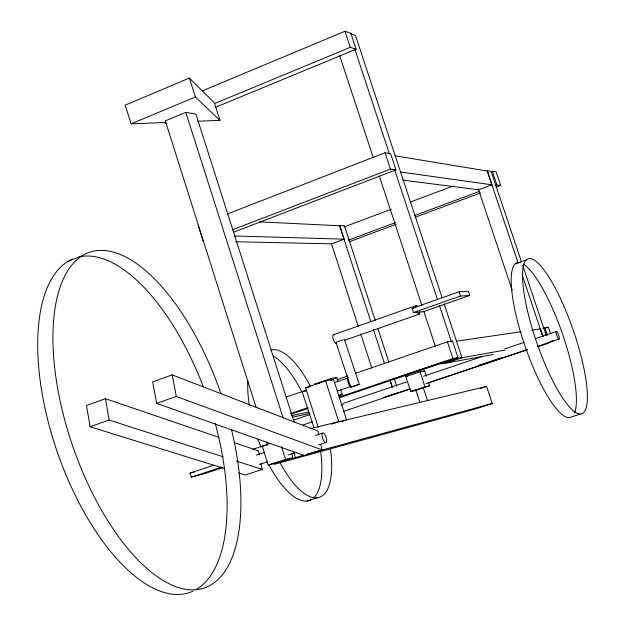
<?xml version="1.0" encoding="UTF-8"?>
<svg xmlns="http://www.w3.org/2000/svg" width="625" height="625" viewBox="0 0 625 625"><rect width="100%" height="100%" fill="white"/><g stroke="black" fill="none" stroke-linecap="round" stroke-linejoin="round"><path stroke-width="0.94" d="M313.844 427.359L302.203 391.859L306.477 390.305M343.289 339.742L335.922 342.328L350.734 387.172L359.281 384.367L344.453 339.539M359.281 384.367L350.734 387.172M197.742 121.242L219.953 120.367L214.328 102.805L189.359 78.078L125.219 105.164L131.094 123.844L165.867 122.484M202.273 90.922L344.961 31.25L350.852 33.234L356.117 49.188L215.445 107.32M131.094 123.844L195.398 97L219.953 120.367M294.219 422.344L195.906 114.125L185.828 112.359L165.305 120.875L256.133 407.445M214.477 103.594L350.273 47.344L356.117 49.188M67.609 261.586L82.016 255.945M227.148 214.055L385.039 152.75L390.617 153.68L395.969 169.875L233.703 232.125M232.203 229.891L390.43 169.094L395.969 169.875M343.961 226.992L391.281 209.227M410.391 202.047L453.164 185.984M342.391 239.836L331.672 243.836L235.664 241.742M491.141 185.148L478.703 189.781L402.625 180.094M348.266 240.211L395.672 222.562M414.82 215.438L479.547 191.344M495.039 185.57L496.867 184.898L500.695 185.438L496.156 171.93L492.297 171.297L496.867 184.898M349.453 241.672L395.922 224.398M415.055 217.281L480.648 192.891M496.141 187.133L500.695 185.438M218.82 437.352L105.461 398.695L86.484 405.461L90.102 426.742L223.844 468.367M318.688 434.828L317.883 431.086L172.234 374.883L152.672 381.859L156.633 403.367L304.445 455.555L321.914 449.82L320.703 444.203M515.242 263.797L526.414 259.844M333.422 334.758L416.352 305.5M412.117 308.352L459.07 291.805L468.391 291.258L469.773 295.438L423.477 311.688L413.5 312.57L412.117 308.352L413.93 308.203M413.5 312.57L460.484 296.055L469.773 295.438M90.102 426.742L109.18 420.039L223.258 456.852M156.633 403.367L176.297 396.453L321.914 449.82M344.383 340.398L419.195 314.156A4.57 1.352 70.5 0 0 419.688 311.891M337.992 381.148L336.836 377.57L330.609 378.648L314.719 384.109L319.25 383.305M318.289 427.5L305.555 387.734L325.609 380.852L333.562 379.461L346.57 419.836L341.125 421.648M334.211 378.469L336.836 377.57M331.758 380.078L333.562 379.461M286.234 397.055L306.492 390.109M336.891 379.695L347.938 375.906M355.305 373.383L447.406 341.82L452.5 341.086L457.969 357.656L339.219 397.859M450.648 341.719L452.5 341.086M334.672 382.516L348.234 377.875A4.508 1.539 71.1 0 0 348.094 382.438A4.508 1.539 71.1 0 0 351 386.438L337.422 391.055M338.805 395.766L342.32 394.57L340.875 390.102M290.477 413.562L308.016 407.625M339.398 397L452.922 358.547L457.969 357.656M394.344 378.688L441.438 362.742M543.016 328.344L548.375 327.211L550.539 333.633M291.352 414.062L307.922 408.453M546.531 327.836L548.375 327.211M428.484 382.289L429.633 385.789L415.523 390.508L410.719 391.555L405.836 376.602L420.008 371.805L424.758 370.914L426.477 376.164M446.234 363.031L461.969 357.703M422.992 371.508L424.758 370.914M293.258 420.172L309.875 414.57M343.117 403.367L407.758 381.586M423.461 376.289L482.555 356.375M504.719 348.906L524.109 342.367M535.188 338.633L556.43 331.477M478.289 365.477L501.422 357.719M397.875 392.914L383.336 397.461M409.719 389.008L387.594 396.109M428.211 382.812L527.117 349.648M548.383 342.523L553.008 340.969L551.266 341.273M302.969 424.969L312.219 421.875M343.641 411.336L410.195 389.023M425.906 383.758L527.578 349.672M537.75 346.266L559.008 339.133A4.047 0.945 70.9 0 0 557.891 333.25A4.047 0.945 70.9 0 0 556.258 333.531A4.047 0.945 70.9 0 0 559.008 339.133M537.961 346.711L548.781 343.086L545.242 343.719M410.719 391.555L424.922 386.797L429.633 385.789M252.953 449.234L270.445 443.461M331.414 424.148L338.75 421.703L325.609 380.852M222.477 467.703L204.211 473.758L191.227 477.18L189.961 473.125L214.008 465.117M256.391 455.086L264.703 452.328M315.461 435.477L322.844 433.023M191.227 477.18L221.758 467.039M480.266 388.531L486.609 386.438L492.258 403.477L475.898 408.812L273.844 464.438L303.773 455.07M259.352 464.453L267.672 461.711M288 455.008L296.32 452.266M318.492 444.961L325.891 442.523A4.984 1.805 71.7 0 0 325.109 435A4.984 1.805 71.7 0 0 322.086 435.797A4.984 1.805 71.7 0 0 325.891 442.523M266.945 445.039L262.258 446.195L268.234 465.07L292.859 457.383L291.727 453.812M289.242 458.57L268.234 465.07M261.086 463.859L262.219 469.43L245.203 475.016L238.703 472.992M305.305 390.984L306.398 390.633M307.062 501.031L317.211 497.805M580.398 414.062A82.031 19.258 70.9 0 1 524.781 297.633A82.031 19.258 70.9 0 1 559.836 297.234A82.031 19.258 70.9 0 1 580.398 414.062L569.047 417.672A81.836 19.703 70.9 0 1 522.117 337.297A81.836 19.703 70.9 0 1 520.289 262.719M304.289 391.305L302.203 391.859M306.586 454.297L492.258 403.477M189.961 473.125L194.609 471.93M310.578 428.492L486.609 386.438M292.422 417.227L309.508 413.508M291.797 415.609L308.906 411.93M341.219 404.977L343.117 404.57M338.781 395.281L342.32 394.57M405.836 376.602L407.453 376.289M493.211 354.5L441.148 363.953L456.977 358.602L504.992 350.094M305.555 387.734L309.172 387.086M456.508 341.172L521.133 331.742M531.742 330.188L540.422 328.922L543.078 336.836M234.383 235.977L344.18 239.172L339.812 225.766L259.422 221.859M400.617 172.016L492.031 184.82L487.398 171.023L395.273 155.852M236.25 461.047L262.219 469.43M350.469 33.719L355.438 35.383L442.047 297.516M234.492 442.688L258.453 450.859L259.203 454.57M544.867 327.719L547.352 335.109M521.492 261.867L491.094 171.406L487.172 170.758L518.227 263.25M522.734 265.555L546.305 335.703M522.266 275.273L542.758 336.32M478.188 188.68L512.164 290.164M423.094 387.227L427.656 400.891M415.656 389.664L419.914 402.422M459.07 291.805L460.484 296.055M444.195 304L461.945 357.719M354.844 49.188L389.398 153.867M394.594 169.617L437.406 299.312M439.547 305.797L451.477 341.922M344.961 31.25L350.273 47.344M385.039 152.75L390.43 169.094M447.406 341.82L452.922 358.547M339.664 55.516L373.188 157.398M379.281 175.922L421.953 305.602M423.781 311.156L435.359 346.359M420.008 371.805L424.922 386.797M375.227 320.305L344.414 225.758L339.555 225.523L370.992 322.086M377.945 328.648L388.812 362.016M394.25 378.703L396.672 386.117M389.992 379.875L392.367 387.156M373.414 329.516L384.594 363.867M390.039 380.578L392.156 387.078M331.273 243.187L358.344 326.547M360.75 333.953L371.875 368.227M330.609 378.648L331.188 380.461M189.359 78.078L195.398 97M185.828 112.359L283.133 417.992M293.898 452.867L295.336 457.375M281.547 446.742L285.562 459.375M165.328 121.883L165.906 123.703M198.117 225.328L203.102 241.07M266.727 441.977L267.578 444.672M172.234 374.883L176.297 396.453M105.461 398.695L109.18 420.039M231.391 429.109A177.367 78.625 71.1 0 1 147.055 568.602A177.367 78.625 71.1 0 1 62.359 281.18A177.367 78.625 71.1 0 1 220.922 393.578M192.93 591.188A176.773 79.742 71.1 0 1 59.219 457.461A176.773 79.742 71.1 0 1 72.711 258.922M79.062 256.891A176.773 79.742 71.1 0 1 203.164 386.477M215.172 423.273A176.773 79.742 71.1 0 1 196.18 589.5M311.609 499.453A77.398 29.336 71.5 0 1 269.383 465.555M260.883 447.156A77.398 29.336 71.5 0 1 257.883 439.117M249.336 405.391A77.398 29.336 71.5 0 1 247.812 380.898M273.5 356.156A77.398 29.336 71.5 0 1 301.867 391.93M320.539 450.977A77.398 29.336 71.5 0 1 313.984 497.578M330.438 448.711A77.57 28.984 71.5 0 1 318.758 497.508A77.57 28.984 71.5 0 1 279.75 462.148M270.906 349.984A77.57 28.984 71.5 0 1 310.266 386.094M523.414 264.133A81.836 19.703 70.9 0 1 562.648 334.359A81.836 19.703 70.9 0 1 574.586 412.875M336.523 343.078A4.484 1.531 70.6 0 1 333.234 339.203A4.484 1.531 70.6 0 1 333.867 334.859M419.195 314.156A4.57 1.352 70.5 0 1 417.281 312.102M415.859 307.766A4.57 1.352 70.5 0 1 417.758 306.695"/></g></svg>
